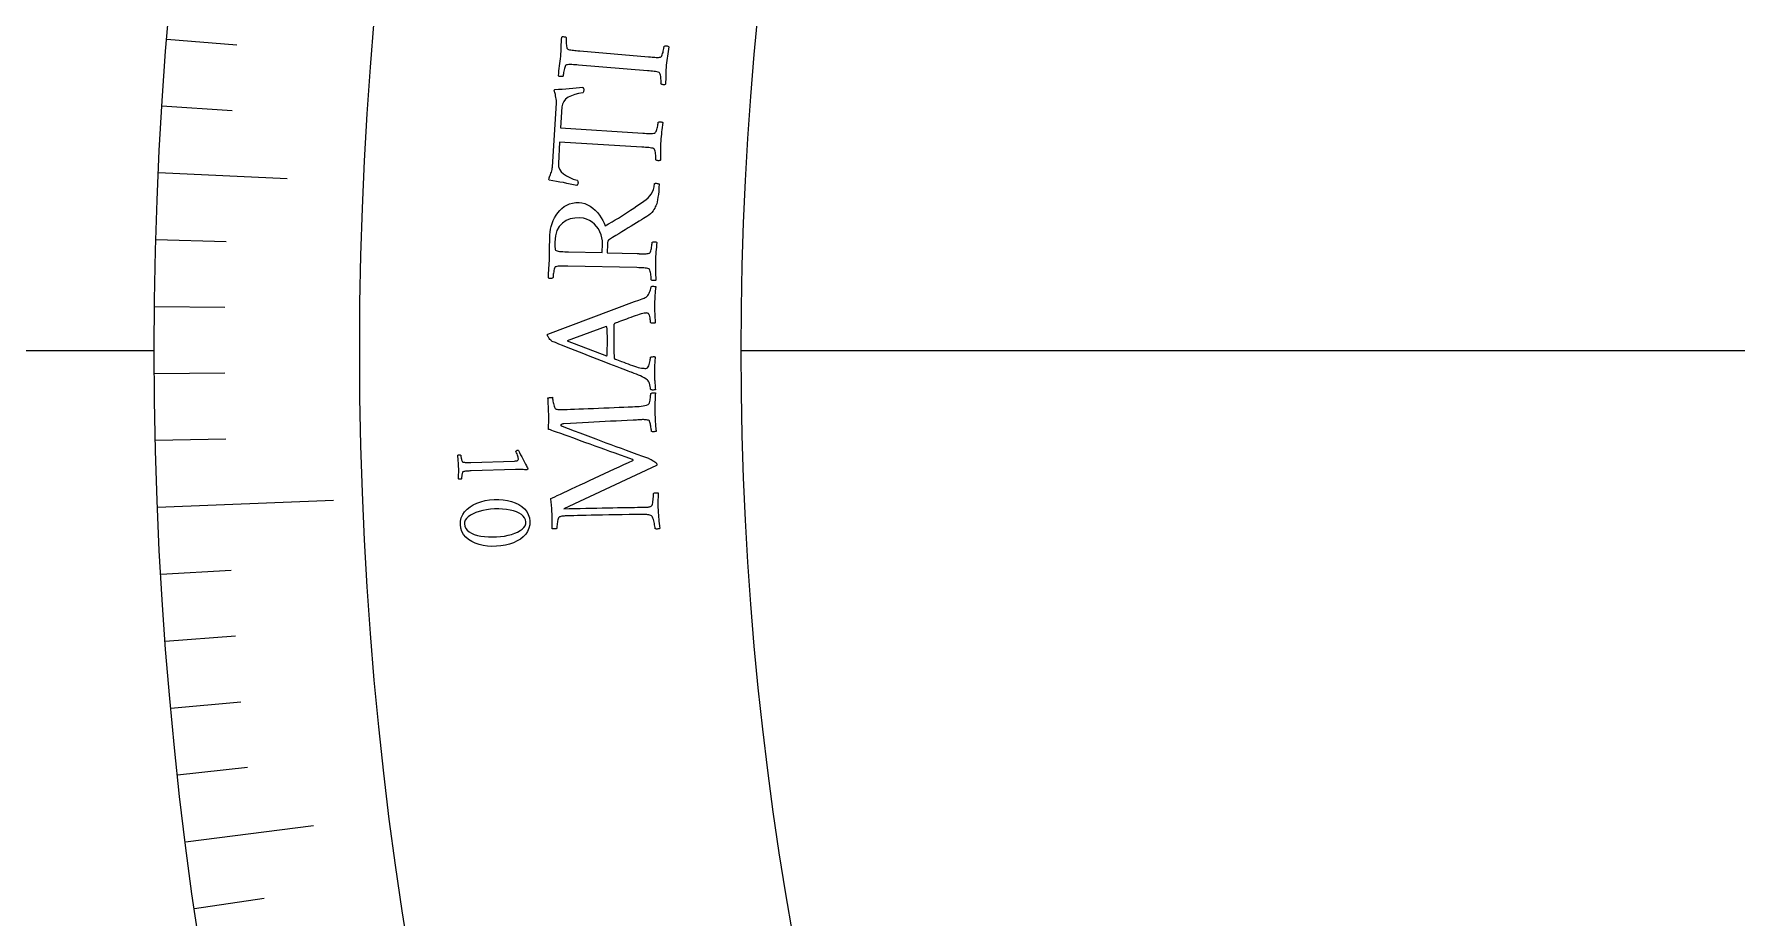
# Model space of a CAD drawing. Header units: millimetres. Extents: x -60 to 60, y -60 to 76.
# Drawn here: x -49.17 to -28.29, y -6.97 to 3.88 of the extents above; entities that cross this region are included whole.
import ezdxf

# ---------------------------------------------------------------- set-up
doc = ezdxf.new("R2010")
doc.units = ezdxf.units.MM
for name, color, linetype in [('CUT_OUTER', 1, 'Continuous'), ('ENGRAVE', 7, 'Continuous'), ('ENGRAVE_FINE', 8, 'Continuous'), ('TEXT', 5, 'Continuous')]:
    doc.layers.add(name, color=color, linetype=linetype)

msp = doc.modelspace()

# ---------------------------------------------------------------- linework, layer by layer
at = {"layer": 'CUT_OUTER'}
msp.add_arc((0, -0.0001), 59.9999, 176.771323, 2.429054, dxfattribs=at)
at = {"layer": 'ENGRAVE'}
for points in [[(-47.6501, 2.1809), (-46.0678, 2.1085)], [(-54.3, 0), (-47.7, 0)], [(-40.5, 0), (40.5, 0)], [(-47.6611, -1.9262), (-45.5029, -1.839)], [(-47.3172, -6.0308), (-45.7459, -5.8306)]]:
    msp.add_lwpolyline(points, dxfattribs=at)
for radius in [58.8, 58.8, 57.225, 54.3, 54.3, 51.99, 47.7, 47.7, 45.18, 40.5, 40.5]:
    msp.add_circle((0, 0), radius, dxfattribs=at)
at = {"layer": 'ENGRAVE_FINE'}
for points in [[(-47.547, 3.8176), (-46.6858, 3.7485)], [(-47.6056, 3), (-46.7433, 2.9456)], [(-47.6806, 1.3607), (-46.8169, 1.3361)], [(-47.6969, 0.5397), (-46.833, 0.5299)], [(-47.6992, -0.282), (-46.8352, -0.2769)], [(-47.6872, -1.104), (-46.8235, -1.084)], [(-47.6208, -2.7483), (-46.7582, -2.6986)], [(-47.5662, -3.5701), (-46.7046, -3.5054)], [(-47.4974, -4.3913), (-46.6371, -4.3117)], [(-47.4144, -5.2116), (-46.5556, -5.1172)], [(-47.2058, -6.8487), (-46.3507, -6.7247)]]:
    msp.add_lwpolyline(points, dxfattribs=at)
at = {"layer": 'TEXT'}
for points in [[(-42.7145, 3.6087), (-42.7122, 3.6386), (-42.7103, 3.668), (-42.7087, 3.6971), (-42.7075, 3.7259), (-42.7065, 3.7548), (-42.7052, 3.7844), (-42.7037, 3.8145), (-42.7021, 3.8453), (-42.6969, 3.8485), (-42.6904, 3.8503), (-42.6824, 3.8508), (-42.6731, 3.85), (-42.6638, 3.8483), (-42.6561, 3.8462), (-42.6499, 3.8435), (-42.6454, 3.8402), (-42.6459, 3.8327), (-42.6462, 3.8226), (-42.6464, 3.8099), (-42.6464, 3.7945), (-42.6461, 3.7781), (-42.6455, 3.7621), (-42.6443, 3.7467), (-42.6428, 3.7317), (-42.6405, 3.7185), (-42.6372, 3.7083), (-42.6328, 3.7012), (-42.6274, 3.6971), (-42.6168, 3.6934), (-42.6046, 3.6901), (-42.5908, 3.6875), (-42.5754, 3.6853), (-42.5589, 3.6834), (-42.5416, 3.6816), (-42.5235, 3.6798), (-42.5046, 3.6781), (-42.5016, 3.6779), (-42.4986, 3.6776), (-42.4955, 3.6773), (-42.4925, 3.6771), (-42.4895, 3.6768), (-42.4864, 3.6765), (-42.4834, 3.6763), (-42.4803, 3.676), (-41.636, 3.603), (-41.633, 3.6027), (-41.63, 3.6024), (-41.6269, 3.6022), (-41.6239, 3.6019), (-41.6209, 3.6016), (-41.6178, 3.6014), (-41.6148, 3.6011), (-41.6117, 3.6009), (-41.593, 3.5993), (-41.575, 3.5979), (-41.558, 3.5968), (-41.5418, 3.5958), (-41.5267, 3.5953), (-41.513, 3.5956), (-41.5006, 3.5966), (-41.4896, 3.5984), (-41.4843, 3.6015), (-41.4791, 3.6076), (-41.4738, 3.6168), (-41.4685, 3.629), (-41.4636, 3.6429), (-41.4592, 3.6575), (-41.4553, 3.6726), (-41.4521, 3.6882), (-41.4494, 3.7029), (-41.4474, 3.7152), (-41.4459, 3.7249), (-41.4451, 3.7322), (-41.4401, 3.7344), (-41.4335, 3.7359), (-41.4256, 3.7367), (-41.4161, 3.7366), (-41.4068, 3.7357), (-41.399, 3.7338), (-41.3929, 3.7309), (-41.3884, 3.7271), (-41.3931, 3.6975), (-41.3975, 3.6685), (-41.4017, 3.6401), (-41.4057, 3.6123), (-41.4095, 3.5847), (-41.4129, 3.5566), (-41.4159, 3.5281), (-41.4185, 3.4992), (-41.4207, 3.471), (-41.4225, 3.4425), (-41.4239, 3.4137), (-41.425, 3.3846), (-41.4258, 3.3552), (-41.4264, 3.3256), (-41.427, 3.2957), (-41.4274, 3.2656), (-41.4325, 3.2625), (-41.439, 3.2607), (-41.4469, 3.2601), (-41.4563, 3.2608), (-41.4656, 3.2623), (-41.4734, 3.2644), (-41.4795, 3.267), (-41.4841, 3.27), (-41.4837, 3.2773), (-41.4835, 3.2872), (-41.4835, 3.2996), (-41.4837, 3.3145), (-41.4842, 3.3305), (-41.4854, 3.3463), (-41.4873, 3.3616), (-41.4898, 3.3767), (-41.493, 3.3899), (-41.4966, 3.3998), (-41.5008, 3.4063), (-41.5055, 3.4094), (-41.5183, 3.414), (-41.5329, 3.4179), (-41.5493, 3.4211), (-41.5676, 3.4236), (-41.5872, 3.4256), (-41.6075, 3.4276), (-41.6286, 3.4296), (-41.6505, 3.4314), (-42.4951, 3.501), (-42.5171, 3.5028), (-42.5384, 3.5043), (-42.5592, 3.5057), (-42.5793, 3.5069), (-42.5981, 3.5075), (-42.6152, 3.507), (-42.6304, 3.5055), (-42.6438, 3.5029), (-42.6498, 3.5006), (-42.6552, 3.4947), (-42.6602, 3.4853), (-42.6647, 3.4723), (-42.6688, 3.4574), (-42.6725, 3.442), (-42.6759, 3.4262), (-42.6789, 3.41), (-42.6814, 3.3948), (-42.6834, 3.3823), (-42.6847, 3.3722), (-42.6855, 3.3647), (-42.6906, 3.3623), (-42.6971, 3.3607), (-42.705, 3.3598), (-42.7145, 3.3597), (-42.7238, 3.3605), (-42.7316, 3.3624), (-42.7377, 3.3653), (-42.7423, 3.3692), (-42.7387, 3.4001), (-42.7351, 3.4306), (-42.7313, 3.4609), (-42.7274, 3.491), (-42.7236, 3.5208), (-42.7202, 3.5503), (-42.7172, 3.5796), (-42.7145, 3.6087)], [(-42.7669, 3.0398), (-42.7666, 3.0532), (-42.7674, 3.0685), (-42.7694, 3.0857), (-42.7725, 3.1048), (-42.7761, 3.1235), (-42.7796, 3.1397), (-42.7831, 3.1532), (-42.7865, 3.1642), (-42.7894, 3.1721), (-42.7915, 3.1786), (-42.7926, 3.1838), (-42.7929, 3.1876), (-42.7924, 3.1908), (-42.7913, 3.1942), (-42.7898, 3.1979), (-42.7877, 3.2018), (-42.7421, 3.2038), (-42.6972, 3.2062), (-42.6531, 3.209), (-42.6096, 3.2123), (-42.5669, 3.216), (-42.525, 3.2202), (-42.4837, 3.2248), (-42.4432, 3.2298), (-42.4413, 3.2272), (-42.4391, 3.2238), (-42.4367, 3.2196), (-42.4342, 3.2146), (-42.4321, 3.209), (-42.431, 3.203), (-42.431, 3.1965), (-42.432, 3.1896), (-42.4334, 3.1794), (-42.4359, 3.1713), (-42.4395, 3.1654), (-42.4443, 3.1616), (-42.4947, 3.1533), (-42.5411, 3.1413), (-42.5833, 3.1257), (-42.6216, 3.1063), (-42.6536, 3.0829), (-42.6772, 3.0552), (-42.6925, 3.0233), (-42.6993, 2.9872), (-42.7165, 2.7306), (-41.7065, 2.666), (-41.6846, 2.6647), (-41.6634, 2.6635), (-41.643, 2.6625), (-41.6233, 2.6617), (-41.6049, 2.6615), (-41.5881, 2.6622), (-41.5731, 2.664), (-41.5599, 2.6667), (-41.5547, 2.6699), (-41.5496, 2.6762), (-41.5445, 2.6855), (-41.5395, 2.6978), (-41.5349, 2.7118), (-41.5308, 2.7262), (-41.5273, 2.7411), (-41.5245, 2.7564), (-41.5222, 2.7707), (-41.5204, 2.7827), (-41.5192, 2.7922), (-41.5185, 2.7995), (-41.5135, 2.8018), (-41.5071, 2.8035), (-41.4991, 2.8044), (-41.4897, 2.8046), (-41.4803, 2.8039), (-41.4725, 2.8022), (-41.4663, 2.7994), (-41.4618, 2.7956), (-41.4657, 2.7659), (-41.4695, 2.7369), (-41.4731, 2.7084), (-41.4765, 2.6806), (-41.4796, 2.6528), (-41.4824, 2.6247), (-41.4847, 2.5961), (-41.4867, 2.5672), (-41.4883, 2.5389), (-41.4894, 2.5103), (-41.4902, 2.4815), (-41.4906, 2.4524), (-41.4907, 2.423), (-41.4907, 2.3934), (-41.4906, 2.3635), (-41.4903, 2.3334), (-41.4954, 2.3302), (-41.5018, 2.3282), (-41.5098, 2.3275), (-41.5191, 2.3279), (-41.5285, 2.3293), (-41.5363, 2.3312), (-41.5425, 2.3336), (-41.5472, 2.3366), (-41.5469, 2.3439), (-41.547, 2.3537), (-41.5472, 2.3661), (-41.5477, 2.381), (-41.5486, 2.3971), (-41.5502, 2.4127), (-41.5524, 2.4281), (-41.5553, 2.4431), (-41.5587, 2.4562), (-41.5626, 2.466), (-41.5669, 2.4724), (-41.5717, 2.4754), (-41.5845, 2.4798), (-41.5992, 2.4833), (-41.6157, 2.4862), (-41.634, 2.4882), (-41.6537, 2.4898), (-41.6741, 2.4914), (-41.6952, 2.4928), (-41.7172, 2.4942), (-42.7274, 2.5546), (-42.7422, 2.2937), (-42.7398, 2.2569), (-42.7286, 2.2234), (-42.7086, 2.193), (-42.6797, 2.1659), (-42.6442, 2.1418), (-42.6041, 2.1207), (-42.5596, 2.1024), (-42.5107, 2.0871), (-42.5064, 2.0828), (-42.5036, 2.0764), (-42.5021, 2.0681), (-42.5019, 2.0578), (-42.5017, 2.0509), (-42.5026, 2.0446), (-42.5043, 2.0391), (-42.5071, 2.0343), (-42.5102, 2.0301), (-42.5131, 2.0266), (-42.5156, 2.0237), (-42.5179, 2.0214), (-42.5575, 2.0313), (-42.5979, 2.0407), (-42.639, 2.0497), (-42.681, 2.0582), (-42.7237, 2.0663), (-42.7672, 2.0743), (-42.8114, 2.082), (-42.8564, 2.0895), (-42.8578, 2.095), (-42.8582, 2.101), (-42.8577, 2.1075), (-42.8562, 2.1145), (-42.8543, 2.1213), (-42.8523, 2.1273), (-42.8502, 2.1325), (-42.848, 2.137), (-42.8434, 2.1471), (-42.8385, 2.1591), (-42.8334, 2.1731), (-42.8281, 2.189), (-42.8232, 2.2054), (-42.8196, 2.2206), (-42.8171, 2.2347), (-42.8159, 2.2477)], [(-42.8473, 1.4173), (-42.8448, 1.4518), (-42.8394, 1.4867), (-42.8312, 1.522), (-42.8201, 1.5577), (-42.8063, 1.5928), (-42.7901, 1.6264), (-42.7713, 1.6584), (-42.75, 1.6889), (-42.7262, 1.7171), (-42.6999, 1.7421), (-42.6709, 1.764), (-42.6394, 1.7829), (-42.6054, 1.7977), (-42.569, 1.8078), (-42.53, 1.8131), (-42.4886, 1.8137), (-42.4535, 1.8097), (-42.419, 1.8007), (-42.3853, 1.7867), (-42.3523, 1.7678), (-42.3207, 1.745), (-42.2912, 1.7195), (-42.2638, 1.6914), (-42.2386, 1.6605), (-42.2163, 1.6281), (-42.1974, 1.5952), (-42.1822, 1.5618), (-42.1704, 1.5279), (-42.1267, 1.5526), (-42.0847, 1.5769), (-42.0446, 1.6006), (-42.0062, 1.6239), (-41.9687, 1.6471), (-41.9314, 1.6708), (-41.8941, 1.695), (-41.8569, 1.7197), (-41.8188, 1.7453), (-41.7787, 1.7722), (-41.7366, 1.8006), (-41.6926, 1.8303), (-41.665, 1.8508), (-41.6409, 1.8723), (-41.6203, 1.8948), (-41.6032, 1.9183), (-41.5891, 1.9443), (-41.5776, 1.9744), (-41.5688, 2.0085), (-41.5624, 2.0466), (-41.5573, 2.0496), (-41.5505, 2.0511), (-41.542, 2.0509), (-41.5318, 2.0491), (-41.5219, 2.0468), (-41.5142, 2.0447), (-41.5088, 2.0431), (-41.5057, 2.0418), (-41.5085, 1.9946), (-41.5118, 1.9516), (-41.5159, 1.9128), (-41.5206, 1.8782), (-41.5257, 1.8479), (-41.5309, 1.8219), (-41.5364, 1.8004), (-41.542, 1.7834), (-41.5471, 1.7725), (-41.5535, 1.7596), (-41.561, 1.7448), (-41.5698, 1.728), (-41.5809, 1.7105), (-41.5954, 1.6933), (-41.6133, 1.6765), (-41.6346, 1.66), (-41.6449, 1.6531), (-41.6591, 1.6438), (-41.6773, 1.6321), (-41.6993, 1.6181), (-41.7246, 1.6021), (-41.7524, 1.5847), (-41.7829, 1.5658), (-41.8159, 1.5455), (-41.8508, 1.5241), (-41.8869, 1.5019), (-41.9241, 1.4789), (-41.9625, 1.4552), (-42.0013, 1.4313), (-42.0396, 1.4079), (-42.0776, 1.385), (-42.1151, 1.3624), (-42.1261, 1.3528), (-42.1341, 1.3396), (-42.1392, 1.3226), (-42.1414, 1.302), (-42.1445, 1.1978), (-41.7748, 1.1873), (-41.7717, 1.1872), (-41.7687, 1.1871), (-41.7656, 1.1871), (-41.7626, 1.187), (-41.7595, 1.1869), (-41.7565, 1.1868), (-41.7534, 1.1867), (-41.7504, 1.1866), (-41.7315, 1.1862), (-41.7136, 1.1858), (-41.6965, 1.1857), (-41.6803, 1.1856), (-41.6652, 1.186), (-41.6515, 1.1871), (-41.6392, 1.1888), (-41.6283, 1.1912), (-41.6232, 1.1946), (-41.6183, 1.201), (-41.6136, 1.2105), (-41.6091, 1.223), (-41.6049, 1.2372), (-41.6013, 1.252), (-41.5984, 1.2673), (-41.5961, 1.2831), (-41.5943, 1.2979), (-41.5929, 1.3102), (-41.5921, 1.3201), (-41.5916, 1.3274), (-41.5867, 1.3299), (-41.5803, 1.3318), (-41.5724, 1.333), (-41.563, 1.3335), (-41.5536, 1.3331), (-41.5457, 1.3317), (-41.5395, 1.3292), (-41.5348, 1.3255), (-41.5377, 1.2957), (-41.5404, 1.2665), (-41.543, 1.238), (-41.5454, 1.21), (-41.5475, 1.1822), (-41.5493, 1.154), (-41.5506, 1.1253), (-41.5516, 1.0963), (-41.5522, 1.068), (-41.5523, 1.0394), (-41.5521, 1.0106), (-41.5514, 0.9815), (-41.5505, 0.9521), (-41.5495, 0.9225), (-41.5483, 0.8927), (-41.547, 0.8626), (-41.5518, 0.8592), (-41.5582, 0.857), (-41.5661, 0.856), (-41.5755, 0.8561), (-41.5849, 0.8571), (-41.5928, 0.8587), (-41.5991, 0.8609), (-41.6038, 0.8637), (-41.6039, 0.8711), (-41.6042, 0.8809), (-41.6049, 0.8933), (-41.6059, 0.9082), (-41.6074, 0.9241), (-41.6096, 0.9398), (-41.6123, 0.955), (-41.6157, 0.9699), (-41.6196, 0.9829), (-41.6238, 0.9925), (-41.6284, 0.9988), (-41.6333, 1.0016), (-41.6463, 1.0055), (-41.6611, 1.0086), (-41.6776, 1.0108), (-41.696, 1.0122), (-41.7157, 1.0131), (-41.7361, 1.0139), (-41.7573, 1.0147), (-41.7793, 1.0152), (-42.6266, 1.0338), (-42.6486, 1.0342), (-42.67, 1.0346), (-42.6908, 1.0347), (-42.7109, 1.0348), (-42.7298, 1.0343), (-42.7468, 1.0328), (-42.7619, 1.0304), (-42.7751, 1.027), (-42.7809, 1.0244), (-42.786, 1.0182), (-42.7904, 1.0085), (-42.7942, 0.9953), (-42.7974, 0.9802), (-42.8002, 0.9648), (-42.8026, 0.9492), (-42.8047, 0.9333), (-42.8064, 0.9185), (-42.8076, 0.9061), (-42.8084, 0.8962), (-42.8087, 0.8888), (-42.8136, 0.8861), (-42.82, 0.8841), (-42.8279, 0.8827), (-42.8373, 0.8821), (-42.8467, 0.8823), (-42.8546, 0.8837), (-42.8609, 0.8863), (-42.8656, 0.8899), (-42.8639, 0.9209), (-42.862, 0.9514), (-42.86, 0.9816), (-42.8578, 1.0113), (-42.8558, 1.0408), (-42.8541, 1.0702), (-42.8528, 1.0994), (-42.8519, 1.1286), (-42.8512, 1.1593), (-42.8507, 1.1911), (-42.8504, 1.2242), (-42.8503, 1.2584), (-42.8501, 1.2944), (-42.8495, 1.3329), (-42.8486, 1.3739), (-42.8473, 1.4173)], [(-42.4779, 1.6256), (-42.5402, 1.6235), (-42.5969, 1.6123), (-42.6481, 1.592), (-42.6938, 1.5624), (-42.7318, 1.522), (-42.7597, 1.4691), (-42.7775, 1.4038), (-42.7852, 1.326), (-42.7854, 1.3154), (-42.7854, 1.3024), (-42.7852, 1.2869), (-42.7849, 1.2689), (-42.7836, 1.2517), (-42.7807, 1.2385), (-42.7761, 1.2292), (-42.7699, 1.2239), (-42.7593, 1.2199), (-42.7455, 1.2167), (-42.7285, 1.2144), (-42.7083, 1.2128), (-42.6864, 1.2117), (-42.6643, 1.2108), (-42.6422, 1.21), (-42.6199, 1.2093), (-42.2054, 1.1996), (-42.2023, 1.3059), (-42.2033, 1.3444), (-42.2088, 1.3821), (-42.2186, 1.4191), (-42.233, 1.4554), (-42.2514, 1.4898), (-42.2734, 1.5211), (-42.299, 1.5494), (-42.3283, 1.5747), (-42.3611, 1.5957), (-42.3969, 1.6112), (-42.4358, 1.6212), (-42.4779, 1.6256)], [(-41.8375, -0.2729), (-41.8406, -0.2717), (-41.85, -0.2682), (-41.8656, -0.2622), (-41.8874, -0.2539), (-41.9146, -0.2436), (-41.9462, -0.2317), (-41.9823, -0.2181), (-42.0228, -0.2028), (-42.0668, -0.1862), (-42.1132, -0.1683), (-42.162, -0.1493), (-42.2131, -0.1291), (-42.2659, -0.1082), (-42.3194, -0.0871), (-42.3737, -0.0659), (-42.4287, -0.0444), (-42.4836, -0.0231), (-42.5372, -0.002), (-42.5897, 0.0187), (-42.6411, 0.039), (-42.6904, 0.0587), (-42.7366, 0.0772), (-42.7797, 0.0945), (-42.8198, 0.1108), (-42.8282, 0.1162), (-42.8371, 0.1241), (-42.8464, 0.1344), (-42.8563, 0.1472), (-42.8651, 0.1604), (-42.8714, 0.1719), (-42.8752, 0.1818), (-42.8765, 0.1899), (-42.8764, 0.1918), (-42.8762, 0.1932), (-42.8759, 0.1944), (-42.8754, 0.1951), (-42.8748, 0.1958), (-42.8741, 0.1969), (-42.8733, 0.1984), (-42.8723, 0.2002), (-41.8077, 0.5985), (-41.7551, 0.6176), (-41.7157, 0.632), (-41.6897, 0.6418), (-41.6769, 0.6471), (-41.666, 0.6532), (-41.6558, 0.6616), (-41.6464, 0.6725), (-41.6376, 0.6858), (-41.6298, 0.7003), (-41.6232, 0.7148), (-41.6177, 0.7294), (-41.6133, 0.7439), (-41.6099, 0.7572), (-41.6075, 0.7678), (-41.606, 0.7757), (-41.6055, 0.7811), (-41.5996, 0.7844), (-41.5924, 0.7864), (-41.5838, 0.7871), (-41.5739, 0.7865), (-41.5643, 0.7854), (-41.5569, 0.7842), (-41.5516, 0.7831), (-41.5485, 0.782), (-41.551, 0.7536), (-41.5534, 0.7267), (-41.5555, 0.7013), (-41.5575, 0.6775), (-41.5592, 0.6532), (-41.5606, 0.6266), (-41.5616, 0.5978), (-41.5622, 0.5667), (-41.5624, 0.5339), (-41.5622, 0.504), (-41.5616, 0.477), (-41.5605, 0.4529), (-41.5592, 0.4288), (-41.5578, 0.4018), (-41.5562, 0.3719), (-41.5545, 0.3391), (-41.5594, 0.3356), (-41.5657, 0.3334), (-41.5736, 0.3322), (-41.583, 0.3323), (-41.5924, 0.3333), (-41.6003, 0.3352), (-41.6066, 0.3379), (-41.6114, 0.3416), (-41.6118, 0.3519), (-41.613, 0.3648), (-41.6151, 0.3802), (-41.618, 0.3981), (-41.6217, 0.4158), (-41.6261, 0.4304), (-41.6311, 0.4421), (-41.6368, 0.4507), (-41.6416, 0.4543), (-41.6479, 0.4569), (-41.6558, 0.4585), (-41.6651, 0.4591), (-41.6759, 0.4584), (-41.6898, 0.4561), (-41.707, 0.4522), (-41.7273, 0.4466), (-41.7499, 0.4399), (-41.7739, 0.4322), (-41.7993, 0.4237), (-41.8262, 0.4143), (-41.8535, 0.4044), (-41.8805, 0.3945), (-41.9071, 0.3846), (-41.9332, 0.3747), (-41.9581, 0.3652), (-41.9807, 0.3565), (-42.0009, 0.3488), (-42.0189, 0.3418), (-42.0336, 0.3362), (-42.0441, 0.3321), (-42.0504, 0.3297), (-42.0525, 0.3289), (-42.0528, 0.3286), (-42.0535, 0.3279), (-42.0548, 0.3266), (-42.0566, 0.3248), (-42.0584, 0.3228), (-42.0597, 0.3208), (-42.0605, 0.3187), (-42.0607, 0.3167), (-42.0618, 0.3005), (-42.0625, 0.2826), (-42.063, 0.2628), (-42.0633, 0.2413), (-42.0634, 0.2193), (-42.0635, 0.198), (-42.0636, 0.1775), (-42.0637, 0.1577), (-42.0637, 0.1526), (-42.0637, 0.1475), (-42.0637, 0.1425), (-42.0637, 0.1374), (-42.0638, 0.1324), (-42.0638, 0.1277), (-42.0638, 0.1232), (-42.0638, 0.119), (-42.0638, 0.0896), (-42.0637, 0.0624), (-42.0634, 0.0376), (-42.0629, 0.0151), (-42.0623, -0.0079), (-42.0612, -0.0339), (-42.0597, -0.0629), (-42.0578, -0.095), (-42.0576, -0.0961), (-42.057, -0.0975), (-42.056, -0.0992), (-42.0547, -0.1011), (-42.0534, -0.1029), (-42.0524, -0.1041), (-42.0518, -0.1049), (-42.0516, -0.1052), (-42.0491, -0.1061), (-42.0415, -0.109), (-42.0288, -0.1137), (-42.011, -0.1203), (-41.9897, -0.1283), (-41.9664, -0.137), (-41.9413, -0.1464), (-41.9143, -0.1566), (-41.8868, -0.1669), (-41.8601, -0.1764), (-41.8344, -0.1854), (-41.8095, -0.1937), (-41.7851, -0.2019), (-41.7627, -0.2084), (-41.7423, -0.2133), (-41.724, -0.2166), (-41.7076, -0.2187), (-41.693, -0.2202), (-41.6802, -0.2211), (-41.6691, -0.2213), (-41.6585, -0.2193), (-41.6491, -0.2134), (-41.6408, -0.2036), (-41.6337, -0.1899), (-41.6277, -0.1741), (-41.6229, -0.158), (-41.6192, -0.1418), (-41.6167, -0.1253), (-41.6149, -0.1102), (-41.6137, -0.0983), (-41.613, -0.0895), (-41.6127, -0.0839), (-41.6096, -0.082), (-41.6043, -0.0804), (-41.5969, -0.079), (-41.5873, -0.0778), (-41.5774, -0.0772), (-41.5688, -0.0773), (-41.5616, -0.0781), (-41.5558, -0.0798), (-41.5568, -0.0982), (-41.5578, -0.1153), (-41.5587, -0.1309), (-41.5597, -0.1452), (-41.5607, -0.1588), (-41.5616, -0.1724), (-41.5626, -0.186), (-41.5636, -0.1996), (-41.5644, -0.2143), (-41.5649, -0.2311), (-41.5652, -0.25), (-41.5652, -0.2711), (-41.5649, -0.2924), (-41.5644, -0.3119), (-41.5636, -0.3296), (-41.5626, -0.3456), (-41.5615, -0.3607), (-41.5603, -0.3758), (-41.5591, -0.3909), (-41.558, -0.406), (-41.5568, -0.4221), (-41.5556, -0.4402), (-41.5544, -0.4603), (-41.5531, -0.4825), (-41.5562, -0.4843), (-41.5614, -0.4856), (-41.5689, -0.4864), (-41.5785, -0.4868), (-41.5884, -0.4867), (-41.597, -0.486), (-41.6042, -0.4848), (-41.61, -0.4831), (-41.6107, -0.4725), (-41.6126, -0.4587), (-41.6156, -0.4418), (-41.6198, -0.4217), (-41.6253, -0.4019), (-41.6321, -0.3858), (-41.6403, -0.3733), (-41.6498, -0.3645), (-41.6698, -0.3501), (-41.691, -0.3368), (-41.7132, -0.3247), (-41.7366, -0.3137), (-41.7609, -0.3033), (-41.7858, -0.2931), (-41.8113, -0.2829), (-41.8375, -0.2729)], [(-42.6369, 0.1165), (-42.1533, -0.0666), (-42.1531, -0.0665), (-42.1523, -0.0664), (-42.151, -0.066), (-42.1493, -0.0656), (-42.1475, -0.065), (-42.1462, -0.0643), (-42.1455, -0.0635), (-42.1452, -0.0625), (-42.1443, -0.0422), (-42.1435, -0.0199), (-42.1428, 0.0043), (-42.1422, 0.0304), (-42.1417, 0.0561), (-42.1414, 0.0792), (-42.1411, 0.0995), (-42.141, 0.1172), (-42.1411, 0.1401), (-42.1414, 0.1619), (-42.1419, 0.1825), (-42.1427, 0.2019), (-42.1437, 0.2213), (-42.1446, 0.2415), (-42.1455, 0.2626), (-42.1463, 0.2847), (-42.1466, 0.2865), (-42.1476, 0.288), (-42.1492, 0.2891), (-42.1514, 0.2898), (-42.1536, 0.2903), (-42.1552, 0.2906), (-42.1561, 0.2908), (-42.1564, 0.2909)], [(-42.821, -1.9801), (-42.8223, -1.955), (-42.8239, -1.9314), (-42.8259, -1.9094), (-42.8281, -1.8889), (-42.8304, -1.8697), (-42.8326, -1.8512), (-42.8345, -1.8335), (-42.8363, -1.8165), (-42.8147, -1.808), (-42.7879, -1.7965), (-42.7558, -1.7822), (-42.7185, -1.7649), (-42.6768, -1.7453), (-42.6314, -1.724), (-42.5825, -1.7011), (-42.5299, -1.6766), (-42.4746, -1.6507), (-42.4177, -1.624), (-42.3592, -1.5964), (-42.2991, -1.5679), (-42.2382, -1.5391), (-42.1774, -1.5107), (-42.1167, -1.4826), (-42.0561, -1.4548), (-41.9966, -1.4278), (-41.9392, -1.402), (-41.8839, -1.3773), (-41.8307, -1.3537), (-41.829, -1.3524), (-41.8278, -1.3506), (-41.8271, -1.3483), (-41.8269, -1.3455), (-41.8275, -1.3427), (-41.8291, -1.3405), (-41.8317, -1.3388), (-41.8353, -1.3376), (-41.9095, -1.3113), (-41.98, -1.2862), (-42.0467, -1.2625), (-42.1097, -1.2402), (-42.1708, -1.2184), (-42.232, -1.1964), (-42.2931, -1.1742), (-42.3542, -1.1519), (-42.4169, -1.1288), (-42.4827, -1.1046), (-42.5518, -1.0793), (-42.6241, -1.0528), (-42.6482, -1.0439), (-42.6733, -1.0348), (-42.6994, -1.0255), (-42.7266, -1.0159), (-42.7534, -1.0066), (-42.7784, -0.998), (-42.8015, -0.9901), (-42.8229, -0.9829), (-42.8408, -0.977), (-42.8536, -0.9727), (-42.8613, -0.9702), (-42.8639, -0.9693), (-42.8622, -0.9227), (-42.8612, -0.8804), (-42.8608, -0.8426), (-42.8611, -0.8093), (-42.8617, -0.7814), (-42.8627, -0.7519), (-42.8638, -0.7207), (-42.8653, -0.6878), (-42.8668, -0.656), (-42.8682, -0.6279), (-42.8696, -0.6035), (-42.8709, -0.583), (-42.8675, -0.5819), (-42.8613, -0.5808), (-42.8522, -0.5796), (-42.8405, -0.5784), (-42.8289, -0.5773), (-42.8207, -0.5766), (-42.8157, -0.5761), (-42.8141, -0.576), (-42.8137, -0.5843), (-42.8128, -0.5949), (-42.8113, -0.6076), (-42.8093, -0.6226), (-42.8068, -0.6384), (-42.8038, -0.6539), (-42.8003, -0.6689), (-42.7962, -0.6836), (-42.7918, -0.6966), (-42.7872, -0.7068), (-42.7824, -0.7141), (-42.7774, -0.7185), (-42.7697, -0.7213), (-42.761, -0.7234), (-42.7513, -0.7251), (-42.7406, -0.7262), (-42.7297, -0.7269), (-42.7193, -0.7274), (-42.7094, -0.7276), (-42.7, -0.7276), (-42.6713, -0.7261), (-42.636, -0.7244), (-42.5941, -0.7227), (-42.5456, -0.7208), (-42.4922, -0.7188), (-42.4357, -0.7167), (-42.3759, -0.7143), (-42.313, -0.7118), (-42.2487, -0.7091), (-42.1848, -0.7065), (-42.1213, -0.7039), (-42.0581, -0.7014), (-41.9969, -0.6989), (-41.9393, -0.6966), (-41.8852, -0.6945), (-41.8347, -0.6926), (-41.8066, -0.691), (-41.7794, -0.6891), (-41.7528, -0.687), (-41.7271, -0.6847), (-41.7028, -0.6817), (-41.6805, -0.6774), (-41.6602, -0.6719), (-41.642, -0.6652), (-41.6354, -0.6605), (-41.6298, -0.6529), (-41.6251, -0.6422), (-41.6213, -0.6285), (-41.6182, -0.6133), (-41.6156, -0.5979), (-41.6136, -0.5824), (-41.612, -0.5669), (-41.6109, -0.5527), (-41.61, -0.5414), (-41.6096, -0.533), (-41.6095, -0.5275), (-41.6021, -0.5239), (-41.594, -0.5215), (-41.5854, -0.5202), (-41.576, -0.52), (-41.5673, -0.5205), (-41.5605, -0.5211), (-41.5556, -0.5218), (-41.5526, -0.5228), (-41.5542, -0.5518), (-41.5557, -0.5804), (-41.557, -0.6087), (-41.5581, -0.6366), (-41.559, -0.6649), (-41.5595, -0.6943), (-41.5596, -0.7248), (-41.5592, -0.7565), (-41.5584, -0.7896), (-41.5572, -0.8204), (-41.5557, -0.849), (-41.5538, -0.8752), (-41.5517, -0.9015), (-41.5493, -0.93), (-41.5468, -0.9608), (-41.544, -0.9939), (-41.547, -0.9949), (-41.5521, -0.9961), (-41.5592, -0.9972), (-41.5683, -0.9985), (-41.5779, -0.9992), (-41.5866, -0.9989), (-41.5942, -0.9976), (-41.6009, -0.9952), (-41.6013, -0.9883), (-41.602, -0.9796), (-41.6032, -0.9692), (-41.6048, -0.957), (-41.6068, -0.9439), (-41.609, -0.9309), (-41.6114, -0.9178), (-41.6141, -0.9048), (-41.617, -0.8926), (-41.62, -0.8822), (-41.623, -0.8735), (-41.6261, -0.8667), (-41.6307, -0.8621), (-41.638, -0.8583), (-41.6481, -0.8554), (-41.661, -0.8533), (-41.6747, -0.8518), (-41.6874, -0.8508), (-41.6991, -0.8503), (-41.7098, -0.8502), (-41.7218, -0.8506), (-41.7355, -0.8512), (-41.7508, -0.8522), (-41.7677, -0.8534), (-41.7846, -0.8547), (-41.7999, -0.8556), (-41.8136, -0.8563), (-41.8256, -0.8566), (-41.8969, -0.8601), (-41.9669, -0.8636), (-42.0355, -0.867), (-42.1027, -0.8705), (-42.1696, -0.8739), (-42.2373, -0.8773), (-42.3057, -0.8808), (-42.3748, -0.8843), (-42.4457, -0.888), (-42.5192, -0.892), (-42.5954, -0.8963), (-42.6743, -0.9009), (-42.678, -0.9012), (-42.6829, -0.9021), (-42.6891, -0.9035), (-42.6966, -0.9055), (-42.7036, -0.9081), (-42.7086, -0.9115), (-42.7116, -0.9155), (-42.7125, -0.9204), (-42.7116, -0.9225), (-42.7088, -0.9249), (-42.7043, -0.9275), (-42.6981, -0.9304), (-42.6226, -0.9592), (-42.5499, -0.9867), (-42.4801, -1.0131), (-42.413, -1.0383), (-42.3479, -1.0627), (-42.284, -1.0867), (-42.2212, -1.1102), (-42.1595, -1.1333), (-42.0981, -1.1562), (-42.0363, -1.1791), (-41.9738, -1.2021), (-41.9109, -1.2252), (-41.8465, -1.2486), (-41.7796, -1.2728), (-41.7103, -1.2976), (-41.6385, -1.3232), (-41.6334, -1.3257), (-41.6261, -1.3294), (-41.6168, -1.3343), (-41.6054, -1.3404), (-41.5932, -1.3471), (-41.5814, -1.3539), (-41.5699, -1.3609), (-41.5588, -1.3681), (-41.5491, -1.3751), (-41.5418, -1.3819), (-41.537, -1.3883), (-41.5345, -1.3945), (-41.5338, -1.3968), (-41.5338, -1.4), (-41.5346, -1.4039), (-41.5361, -1.4086), (-41.5369, -1.4097), (-41.5375, -1.4107), (-41.5379, -1.4117), (-41.538, -1.4127), (-42.6761, -1.9444), (-42.6106, -1.9426), (-42.544, -1.941), (-42.4765, -1.9395), (-42.4079, -1.9383), (-42.3392, -1.9372), (-42.2717, -1.936), (-42.2051, -1.9347), (-42.1395, -1.9332), (-42.0761, -1.9319), (-42.0158, -1.9306), (-41.9587, -1.9295), (-41.9048, -1.9286), (-41.855, -1.9277), (-41.8103, -1.927), (-41.7706, -1.9264), (-41.7361, -1.9259), (-41.7077, -1.9255), (-41.6865, -1.9251), (-41.6726, -1.9248), (-41.6659, -1.9247), (-41.6586, -1.9242), (-41.651, -1.9235), (-41.6429, -1.9225), (-41.6346, -1.9212), (-41.6263, -1.9197), (-41.6187, -1.9179), (-41.6117, -1.916), (-41.6054, -1.9138), (-41.5989, -1.9086), (-41.5933, -1.8999), (-41.5887, -1.8875), (-41.5849, -1.8715), (-41.582, -1.8536), (-41.5797, -1.8356), (-41.578, -1.8176), (-41.5769, -1.7994), (-41.5763, -1.783), (-41.5759, -1.7701), (-41.5757, -1.7608), (-41.5758, -1.755), (-41.571, -1.7514), (-41.5643, -1.749), (-41.5559, -1.7477), (-41.5456, -1.7477), (-41.5355, -1.7482), (-41.5277, -1.7489), (-41.5222, -1.7497), (-41.519, -1.7506), (-41.5198, -1.7788), (-41.5205, -1.8051), (-41.5212, -1.8293), (-41.5218, -1.8515), (-41.5221, -1.874), (-41.5219, -1.8994), (-41.5212, -1.9274), (-41.5199, -1.9582), (-41.5182, -1.9911), (-41.5161, -2.0211), (-41.5138, -2.0483), (-41.5113, -2.0728), (-41.5085, -2.0972), (-41.5054, -2.1244), (-41.502, -2.1543), (-41.4983, -2.187), (-41.5013, -2.1882), (-41.5063, -2.1895), (-41.5134, -2.1909), (-41.5225, -2.1923), (-41.5321, -2.1934), (-41.5407, -2.1933), (-41.5484, -2.1922), (-41.5551, -2.19), (-41.5558, -2.1826), (-41.5571, -2.1722), (-41.5591, -2.159), (-41.5617, -2.1429), (-41.5648, -2.1255), (-41.5685, -2.1082), (-41.5727, -2.091), (-41.5774, -2.074), (-41.5824, -2.0588), (-41.5879, -2.0468), (-41.5936, -2.0381), (-41.5998, -2.0327), (-41.6104, -2.0268), (-41.6214, -2.0222), (-41.6327, -2.0188), (-41.6443, -2.0167), (-41.6566, -2.0154), (-41.6701, -2.0144), (-41.6847, -2.0137), (-41.7004, -2.0133), (-41.789, -2.0146), (-41.8758, -2.016), (-41.9608, -2.0173), (-42.044, -2.0187), (-42.1242, -2.0201), (-42.2003, -2.0216), (-42.2721, -2.0231), (-42.3397, -2.0247), (-42.4022, -2.0262), (-42.4586, -2.0275), (-42.5089, -2.0287), (-42.5531, -2.0297), (-42.59, -2.0306), (-42.6184, -2.0313), (-42.6383, -2.0318), (-42.6496, -2.0322), (-42.6607, -2.0328), (-42.6715, -2.0335), (-42.682, -2.0344), (-42.6922, -2.0353), (-42.7021, -2.0366), (-42.7114, -2.0386), (-42.7202, -2.0411), (-42.7284, -2.0443), (-42.7341, -2.0483), (-42.7393, -2.0555), (-42.744, -2.0659), (-42.7481, -2.0795), (-42.7517, -2.0949), (-42.7547, -2.1105), (-42.7572, -2.1263), (-42.7592, -2.1423), (-42.7607, -2.1573), (-42.7617, -2.1697), (-42.7621, -2.1797), (-42.762, -2.1872), (-42.7637, -2.1881), (-42.7688, -2.1891), (-42.7774, -2.1899), (-42.7893, -2.1906), (-42.8015, -2.1911), (-42.8104, -2.1912), (-42.8162, -2.1908), (-42.8189, -2.1901), (-42.819, -2.1673), (-42.819, -2.1469), (-42.8189, -2.1288), (-42.8187, -2.1131), (-42.8184, -2.0985), (-42.8183, -2.084), (-42.8183, -2.0694), (-42.8184, -2.0548), (-42.8187, -2.0393), (-42.8193, -2.0216), (-42.82, -2.0019), (-42.821, -1.9801)], [(-43.8173, -1.3754), (-43.2824, -1.3586), (-43.2693, -1.3578), (-43.2584, -1.3564), (-43.2498, -1.3542), (-43.2433, -1.3514), (-43.2387, -1.3477), (-43.2355, -1.3429), (-43.2336, -1.3371), (-43.2332, -1.3303), (-43.234, -1.3219), (-43.2363, -1.3116), (-43.2398, -1.2993), (-43.2447, -1.285), (-43.25, -1.2707), (-43.2548, -1.2582), (-43.2591, -1.2475), (-43.263, -1.2386), (-43.2581, -1.2332), (-43.2527, -1.2293), (-43.2468, -1.2269), (-43.2403, -1.2259), (-43.2402, -1.2259), (-43.24, -1.2259), (-43.2395, -1.2259), (-43.2389, -1.2259), (-43.2365, -1.226), (-43.2345, -1.2264), (-43.2331, -1.2272), (-43.2321, -1.2284), (-43.2191, -1.2547), (-43.206, -1.2807), (-43.1928, -1.3065), (-43.1796, -1.332), (-43.1668, -1.3563), (-43.1552, -1.3784), (-43.1448, -1.3984), (-43.1355, -1.4162), (-43.1279, -1.431), (-43.1225, -1.4417), (-43.1192, -1.4484), (-43.1181, -1.4511), (-43.118, -1.4537), (-43.1184, -1.4568), (-43.1199, -1.4595), (-43.1223, -1.4617), (-43.1258, -1.4634), (-43.1297, -1.4647), (-43.1332, -1.466), (-43.1364, -1.467), (-43.1392, -1.4678), (-43.1413, -1.4676), (-43.1476, -1.4668), (-43.158, -1.4655), (-43.1726, -1.4636), (-43.191, -1.4619), (-43.2128, -1.461), (-43.2381, -1.4608), (-43.2669, -1.4614), (-43.8139, -1.4799), (-43.8286, -1.4805), (-43.8427, -1.4811), (-43.8563, -1.4817), (-43.8694, -1.4825), (-43.8817, -1.4835), (-43.8927, -1.4851), (-43.9025, -1.4873), (-43.9112, -1.49), (-43.9144, -1.4924), (-43.9174, -1.4967), (-43.9201, -1.5028), (-43.9227, -1.5108), (-43.9249, -1.5199), (-43.9266, -1.5292), (-43.9279, -1.5387), (-43.9288, -1.5485), (-43.9294, -1.5577), (-43.9297, -1.5654), (-43.9299, -1.5717), (-43.9299, -1.5765), (-43.933, -1.5784), (-43.9372, -1.58), (-43.9424, -1.5811), (-43.9486, -1.5819), (-43.9549, -1.5821), (-43.9602, -1.5815), (-43.9645, -1.5801), (-43.9678, -1.5778), (-43.9672, -1.5578), (-43.9666, -1.5386), (-43.9661, -1.5203), (-43.9656, -1.5028), (-43.9653, -1.4854), (-43.9653, -1.4673), (-43.9656, -1.4486), (-43.9661, -1.4292), (-43.9668, -1.4105), (-43.9677, -1.3927), (-43.9689, -1.3758), (-43.9703, -1.3598), (-43.9719, -1.3435), (-43.9735, -1.3261), (-43.9753, -1.3075), (-43.9772, -1.2877), (-43.9741, -1.2853), (-43.9699, -1.2836), (-43.9647, -1.2826), (-43.9584, -1.2824), (-43.9521, -1.2828), (-43.9468, -1.2836), (-43.9426, -1.2849), (-43.9393, -1.2866), (-43.939, -1.2914), (-43.9385, -1.2977), (-43.9376, -1.3053), (-43.9364, -1.3145), (-43.9349, -1.3242), (-43.933, -1.3336), (-43.9306, -1.3428), (-43.9279, -1.3516), (-43.9248, -1.3594), (-43.9217, -1.3651), (-43.9184, -1.3687), (-43.9151, -1.3703), (-43.9063, -1.3725), (-43.8963, -1.3742), (-43.8852, -1.3752), (-43.8729, -1.3758), (-43.8597, -1.376), (-43.8461, -1.376), (-43.832, -1.3758), (-43.8173, -1.3754)], [(-43.0929, -2.0974), (-43.0943, -2.1418), (-43.1032, -2.183), (-43.1195, -2.2211), (-43.1432, -2.2559), (-43.1731, -2.2874), (-43.2081, -2.3153), (-43.248, -2.3397), (-43.293, -2.3606), (-43.3417, -2.3776), (-43.3929, -2.3908), (-43.4466, -2.3999), (-43.5029, -2.4051), (-43.5593, -2.4061), (-43.6137, -2.4028), (-43.6661, -2.3951), (-43.7164, -2.383), (-43.7634, -2.3666), (-43.8059, -2.3462), (-43.8439, -2.3216), (-43.8773, -2.2929), (-43.9048, -2.2602), (-43.9251, -2.2236), (-43.9382, -2.1831), (-43.944, -2.1388), (-43.9425, -2.0952), (-43.9333, -2.0544), (-43.9167, -2.0163), (-43.8924, -1.981), (-43.862, -1.9488), (-43.8267, -1.9203), (-43.7864, -1.8955), (-43.7412, -1.8743), (-43.6923, -1.8571), (-43.6409, -1.8442), (-43.5871, -1.8354), (-43.5308, -1.8309), (-43.4743, -1.8306), (-43.42, -1.8346), (-43.3677, -1.843), (-43.3175, -1.8555), (-43.2708, -1.8722), (-43.2286, -1.893), (-43.1911, -1.9177), (-43.1583, -1.9465), (-43.1313, -1.979), (-43.1114, -2.015), (-43.0986, -2.0544), (-43.0929, -2.0974)], [(-43.1413, -2.1064), (-43.1457, -2.0801), (-43.1564, -2.0561), (-43.1733, -2.0342), (-43.1965, -2.0146), (-43.2249, -1.9972), (-43.2575, -1.9823), (-43.2943, -1.9699), (-43.3353, -1.9598), (-43.3796, -1.9524), (-43.4261, -1.9478), (-43.4748, -1.9459), (-43.5258, -1.9468), (-43.5761, -1.9504), (-43.6242, -1.9567), (-43.67, -1.9655), (-43.7136, -1.9769), (-43.7539, -1.9906), (-43.7898, -2.006), (-43.8212, -2.0233), (-43.8483, -2.0422), (-43.8699, -2.0627), (-43.885, -2.0843), (-43.8935, -2.1071), (-43.8956, -2.131), (-43.8909, -2.1595), (-43.8797, -2.1851), (-43.862, -2.2078), (-43.8379, -2.2276), (-43.8084, -2.2445), (-43.7746, -2.2588), (-43.7365, -2.2704), (-43.6941, -2.2793), (-43.6488, -2.2855), (-43.6017, -2.2892), (-43.5529, -2.2903), (-43.5023, -2.2889), (-43.4516, -2.2849), (-43.4037, -2.2784), (-43.3585, -2.2696), (-43.316, -2.2582), (-43.2771, -2.2448), (-43.2426, -2.2295), (-43.2123, -2.2125), (-43.1864, -2.1938), (-43.1658, -2.1736), (-43.1514, -2.1523), (-43.1432, -2.1299), (-43.1413, -2.1064)]]:
    msp.add_lwpolyline(points, close=True, dxfattribs=at)

doc.saveas('drawing.dxf')
